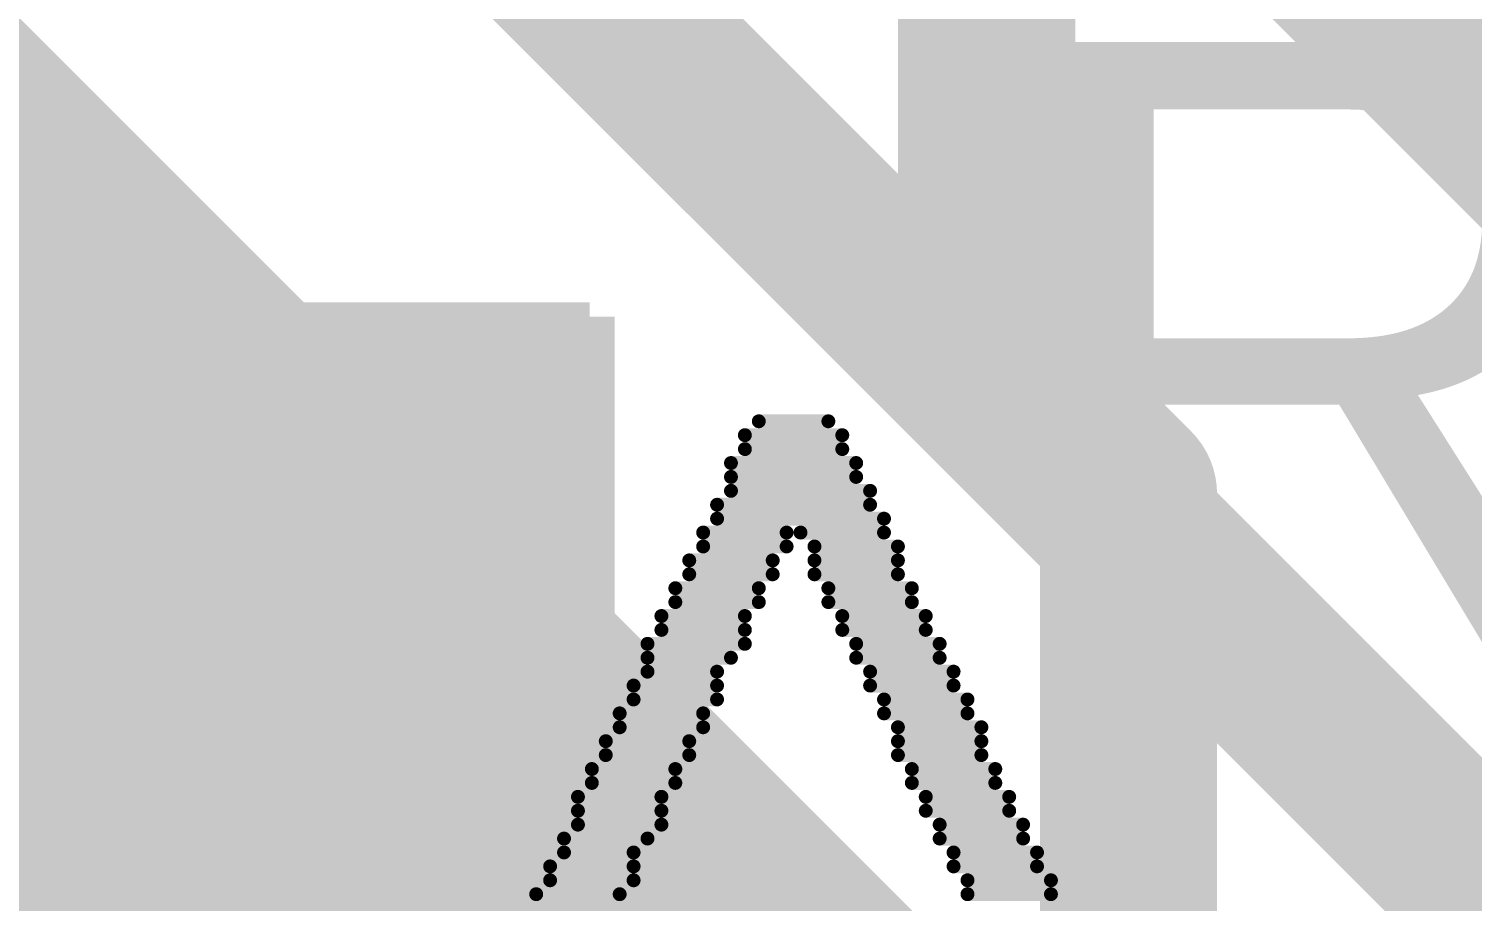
# Model space of a CAD drawing. Header units: inches. Extents: x -0.14 to 1.19, y -0.12 to 0.99.
# Drawn here: x 0.847 to 0.9284, y 0.367 to 0.4163 of the extents above; entities that cross this region are included whole.
import ezdxf

# ---------------------------------------------------------------- set-up
doc = ezdxf.new("R2010")
doc.units = ezdxf.units.IN
doc.header["$MEASUREMENT"] = 0
for name, color, linetype in [('Bottom Layer', 5, 'Continuous'), ('Bottom Overlay', 54, 'Continuous'), ('Top Layer', 1, 'Continuous'), ('Top Overlay', 2, 'Continuous'), ('Top Paste', 8, 'Continuous'), ('Top Solder', 216, 'Continuous')]:
    doc.layers.add(name, color=color, linetype=linetype)
doc.styles.add('Arial', font='', dxfattribs={"height": 0.2})
doc.styles.get('Arial').set_extended_font_data('Arial')

# ---------------------------------------------------------------- blocks, each defined once
blk = doc.blocks.new('SO_14_36')
at = {"layer": 'Top Layer'}
blk.add_hatch(color=1, dxfattribs=at).paths.add_polyline_path([(0.078346, -0.088189), (0.132283, -0.088189), (0.132283, -0.111811), (0.078346, -0.111811)])
at = {"layer": 'Top Paste'}
blk.add_hatch(color=8, dxfattribs=at).paths.add_polyline_path([(0.078346, -0.088189), (0.132283, -0.088189), (0.132283, -0.111811), (0.078346, -0.111811)])
at = {"layer": 'Top Solder'}
blk.add_hatch(color=216, dxfattribs=at).paths.add_polyline_path([(0.074346, -0.084189), (0.136284, -0.084189), (0.136284, -0.115811), (0.074346, -0.115811)])

msp = doc.modelspace()

# ---------------------------------------------------------------- hatches: boundary and pattern name
at = {"layer": 'Top Layer'}
msp.add_hatch(color=1, dxfattribs=at).paths.add_polyline_path([(0.88, 0.4), (0.817685, 0.4), (0.817685, 0.322), (0.88, 0.322)])

# ---------------------------------------------------------------- linework, layer by layer
at = {"layer": 'Bottom Layer'}
for points in [[(0.868, 0.473, 0.01, 0.01, 0), (1.029, 0.312, 0.01, 0.01, 0)], [(0.797, 0.438, 0.04, 0.04, 0), (0.903, 0.332, 0.04, 0.04, 0)], [(0.848, 0.449, 0.01, 0.01, 0), (1.017, 0.28, 0.01, 0.01, 0)]]:
    msp.add_lwpolyline(points, format="xyseb", dxfattribs=at)
at = {"layer": 'Bottom Overlay'}
for points in [[(0.88814, 0.394103, 0.000785, 0.000785, 0), (0.892065, 0.394103, 0.000785, 0.000785, 0)], [(0.887355, 0.393318, 0.000785, 0.000785, 0), (0.89285, 0.393318, 0.000785, 0.000785, 0)], [(0.887355, 0.392533, 0.000785, 0.000785, 0), (0.89285, 0.392533, 0.000785, 0.000785, 0)], [(0.88657, 0.391748, 0.000785, 0.000785, 0), (0.893635, 0.391748, 0.000785, 0.000785, 0)], [(0.88657, 0.390962, 0.000785, 0.000785, 0), (0.893635, 0.390962, 0.000785, 0.000785, 0)], [(0.88657, 0.390177, 0.000785, 0.000785, 0), (0.89442, 0.390177, 0.000785, 0.000785, 0)], [(0.885785, 0.389392, 0.000785, 0.000785, 0), (0.89442, 0.389392, 0.000785, 0.000785, 0)], [(0.885785, 0.388607, 0.000785, 0.000785, 0), (0.895205, 0.388607, 0.000785, 0.000785, 0)], [(0.885, 0.387822, 0.000785, 0.000785, 0), (0.88971, 0.387822, 0.000785, 0.000785, 0)], [(0.890495, 0.387822, 0.000785, 0.000785, 0), (0.895205, 0.387822, 0.000785, 0.000785, 0)], [(0.885, 0.387037, 0.000785, 0.000785, 0), (0.88971, 0.387037, 0.000785, 0.000785, 0)], [(0.89128, 0.387037, 0.000785, 0.000785, 0), (0.89599, 0.387037, 0.000785, 0.000785, 0)], [(0.884215, 0.386252, 0.000785, 0.000785, 0), (0.888925, 0.386252, 0.000785, 0.000785, 0)], [(0.89128, 0.386252, 0.000785, 0.000785, 0), (0.89599, 0.386252, 0.000785, 0.000785, 0)], [(0.884215, 0.385467, 0.000785, 0.000785, 0), (0.888925, 0.385467, 0.000785, 0.000785, 0)], [(0.89128, 0.385467, 0.000785, 0.000785, 0), (0.89599, 0.385467, 0.000785, 0.000785, 0)], [(0.88343, 0.384682, 0.000785, 0.000785, 0), (0.88814, 0.384682, 0.000785, 0.000785, 0)], [(0.892065, 0.384682, 0.000785, 0.000785, 0), (0.896775, 0.384682, 0.000785, 0.000785, 0)], [(0.88343, 0.383897, 0.000785, 0.000785, 0), (0.88814, 0.383897, 0.000785, 0.000785, 0)], [(0.892065, 0.383897, 0.000785, 0.000785, 0), (0.896775, 0.383897, 0.000785, 0.000785, 0)], [(0.882645, 0.383112, 0.000785, 0.000785, 0), (0.887355, 0.383112, 0.000785, 0.000785, 0)], [(0.89285, 0.383112, 0.000785, 0.000785, 0), (0.89756, 0.383112, 0.000785, 0.000785, 0)], [(0.882645, 0.382327, 0.000785, 0.000785, 0), (0.887355, 0.382327, 0.000785, 0.000785, 0)], [(0.89285, 0.382327, 0.000785, 0.000785, 0), (0.89756, 0.382327, 0.000785, 0.000785, 0)], [(0.88186, 0.381542, 0.000785, 0.000785, 0), (0.887355, 0.381542, 0.000785, 0.000785, 0)], [(0.88186, 0.380757, 0.000785, 0.000785, 0), (0.88657, 0.380757, 0.000785, 0.000785, 0)], [(0.893635, 0.381542, 0.000785, 0.000785, 0), (0.898346, 0.381542, 0.000785, 0.000785, 0)], [(0.893635, 0.380757, 0.000785, 0.000785, 0), (0.898346, 0.380757, 0.000785, 0.000785, 0)], [(0.88186, 0.379972, 0.000785, 0.000785, 0), (0.885785, 0.379972, 0.000785, 0.000785, 0)], [(0.89442, 0.379972, 0.000785, 0.000785, 0), (0.899131, 0.379972, 0.000785, 0.000785, 0)], [(0.881074, 0.379187, 0.000785, 0.000785, 0), (0.885785, 0.379187, 0.000785, 0.000785, 0)], [(0.89442, 0.379187, 0.000785, 0.000785, 0), (0.899131, 0.379187, 0.000785, 0.000785, 0)], [(0.881074, 0.378402, 0.000785, 0.000785, 0), (0.885785, 0.378402, 0.000785, 0.000785, 0)], [(0.895205, 0.378402, 0.000785, 0.000785, 0), (0.899916, 0.378402, 0.000785, 0.000785, 0)], [(0.880289, 0.377617, 0.000785, 0.000785, 0), (0.885, 0.377617, 0.000785, 0.000785, 0)], [(0.895205, 0.377617, 0.000785, 0.000785, 0), (0.899916, 0.377617, 0.000785, 0.000785, 0)], [(0.880289, 0.376832, 0.000785, 0.000785, 0), (0.885, 0.376832, 0.000785, 0.000785, 0)], [(0.89599, 0.376832, 0.000785, 0.000785, 0), (0.900701, 0.376832, 0.000785, 0.000785, 0)], [(0.879504, 0.376047, 0.000785, 0.000785, 0), (0.884215, 0.376047, 0.000785, 0.000785, 0)], [(0.89599, 0.376047, 0.000785, 0.000785, 0), (0.900701, 0.376047, 0.000785, 0.000785, 0)], [(0.879504, 0.375262, 0.000785, 0.000785, 0), (0.884215, 0.375262, 0.000785, 0.000785, 0)], [(0.89599, 0.375262, 0.000785, 0.000785, 0), (0.900701, 0.375262, 0.000785, 0.000785, 0)], [(0.878719, 0.374476, 0.000785, 0.000785, 0), (0.88343, 0.374476, 0.000785, 0.000785, 0)], [(0.896775, 0.374476, 0.000785, 0.000785, 0), (0.901486, 0.374476, 0.000785, 0.000785, 0)], [(0.878719, 0.373691, 0.000785, 0.000785, 0), (0.88343, 0.373691, 0.000785, 0.000785, 0)], [(0.896775, 0.373691, 0.000785, 0.000785, 0), (0.901486, 0.373691, 0.000785, 0.000785, 0)], [(0.877934, 0.372906, 0.000785, 0.000785, 0), (0.882645, 0.372906, 0.000785, 0.000785, 0)], [(0.89756, 0.372906, 0.000785, 0.000785, 0), (0.902271, 0.372906, 0.000785, 0.000785, 0)], [(0.877934, 0.372121, 0.000785, 0.000785, 0), (0.882645, 0.372121, 0.000785, 0.000785, 0)], [(0.89756, 0.372121, 0.000785, 0.000785, 0), (0.902271, 0.372121, 0.000785, 0.000785, 0)], [(0.877934, 0.371336, 0.000785, 0.000785, 0), (0.882645, 0.371336, 0.000785, 0.000785, 0)], [(0.898346, 0.371336, 0.000785, 0.000785, 0), (0.903056, 0.371336, 0.000785, 0.000785, 0)], [(0.877149, 0.370551, 0.000785, 0.000785, 0), (0.88186, 0.370551, 0.000785, 0.000785, 0)], [(0.898346, 0.370551, 0.000785, 0.000785, 0), (0.903056, 0.370551, 0.000785, 0.000785, 0)], [(0.877149, 0.369766, 0.000785, 0.000785, 0), (0.881074, 0.369766, 0.000785, 0.000785, 0)], [(0.899131, 0.369766, 0.000785, 0.000785, 0), (0.903841, 0.369766, 0.000785, 0.000785, 0)], [(0.876364, 0.368981, 0.000785, 0.000785, 0), (0.881074, 0.368981, 0.000785, 0.000785, 0)], [(0.899131, 0.368981, 0.000785, 0.000785, 0), (0.903841, 0.368981, 0.000785, 0.000785, 0)], [(0.876364, 0.368196, 0.000785, 0.000785, 0), (0.881074, 0.368196, 0.000785, 0.000785, 0)], [(0.899916, 0.368196, 0.000785, 0.000785, 0), (0.904626, 0.368196, 0.000785, 0.000785, 0)], [(0.875579, 0.367411, 0.000785, 0.000785, 0), (0.880289, 0.367411, 0.000785, 0.000785, 0)], [(0.899916, 0.367411, 0.000785, 0.000785, 0), (0.904626, 0.367411, 0.000785, 0.000785, 0)]]:
    msp.add_lwpolyline(points, format="xyseb", dxfattribs=at)
for points in [[(0.887944, 0.394103, 0.000392, 0.000392, 1), (0.888336, 0.394103, 0.000392, 0.000392, 1)], [(0.891869, 0.394103, 0.000392, 0.000392, 1), (0.892261, 0.394103, 0.000392, 0.000392, 1)], [(0.887159, 0.393318, 0.000392, 0.000392, 1), (0.887551, 0.393318, 0.000392, 0.000392, 1)], [(0.892654, 0.393318, 0.000392, 0.000392, 1), (0.893046, 0.393318, 0.000392, 0.000392, 1)], [(0.887159, 0.392533, 0.000392, 0.000392, 1), (0.887551, 0.392533, 0.000392, 0.000392, 1)], [(0.892654, 0.392533, 0.000392, 0.000392, 1), (0.893046, 0.392533, 0.000392, 0.000392, 1)], [(0.886374, 0.391748, 0.000392, 0.000392, 1), (0.886766, 0.391748, 0.000392, 0.000392, 1)], [(0.893439, 0.391748, 0.000392, 0.000392, 1), (0.893831, 0.391748, 0.000392, 0.000392, 1)], [(0.886374, 0.390962, 0.000392, 0.000392, 1), (0.886766, 0.390962, 0.000392, 0.000392, 1)], [(0.893439, 0.390962, 0.000392, 0.000392, 1), (0.893831, 0.390962, 0.000392, 0.000392, 1)], [(0.886374, 0.390177, 0.000392, 0.000392, 1), (0.886766, 0.390177, 0.000392, 0.000392, 1)], [(0.894224, 0.390177, 0.000392, 0.000392, 1), (0.894616, 0.390177, 0.000392, 0.000392, 1)], [(0.885589, 0.389392, 0.000392, 0.000392, 1), (0.885981, 0.389392, 0.000392, 0.000392, 1)], [(0.894224, 0.389392, 0.000392, 0.000392, 1), (0.894616, 0.389392, 0.000392, 0.000392, 1)], [(0.885589, 0.388607, 0.000392, 0.000392, 1), (0.885981, 0.388607, 0.000392, 0.000392, 1)], [(0.895009, 0.388607, 0.000392, 0.000392, 1), (0.895401, 0.388607, 0.000392, 0.000392, 1)], [(0.884803, 0.387822, 0.000392, 0.000392, 1), (0.885196, 0.387822, 0.000392, 0.000392, 1)], [(0.889514, 0.387822, 0.000392, 0.000392, 1), (0.889906, 0.387822, 0.000392, 0.000392, 1)], [(0.890299, 0.387822, 0.000392, 0.000392, 1), (0.890691, 0.387822, 0.000392, 0.000392, 1)], [(0.895009, 0.387822, 0.000392, 0.000392, 1), (0.895401, 0.387822, 0.000392, 0.000392, 1)], [(0.884803, 0.387037, 0.000392, 0.000392, 1), (0.885196, 0.387037, 0.000392, 0.000392, 1)], [(0.889514, 0.387037, 0.000392, 0.000392, 1), (0.889906, 0.387037, 0.000392, 0.000392, 1)], [(0.891084, 0.387037, 0.000392, 0.000392, 1), (0.891476, 0.387037, 0.000392, 0.000392, 1)], [(0.895794, 0.387037, 0.000392, 0.000392, 1), (0.896187, 0.387037, 0.000392, 0.000392, 1)], [(0.884019, 0.386252, 0.000392, 0.000392, 1), (0.884411, 0.386252, 0.000392, 0.000392, 1)], [(0.888729, 0.386252, 0.000392, 0.000392, 1), (0.889121, 0.386252, 0.000392, 0.000392, 1)], [(0.891084, 0.386252, 0.000392, 0.000392, 1), (0.891476, 0.386252, 0.000392, 0.000392, 1)], [(0.895794, 0.386252, 0.000392, 0.000392, 1), (0.896187, 0.386252, 0.000392, 0.000392, 1)], [(0.884019, 0.385467, 0.000392, 0.000392, 1), (0.884411, 0.385467, 0.000392, 0.000392, 1)], [(0.888729, 0.385467, 0.000392, 0.000392, 1), (0.889121, 0.385467, 0.000392, 0.000392, 1)], [(0.891084, 0.385467, 0.000392, 0.000392, 1), (0.891476, 0.385467, 0.000392, 0.000392, 1)], [(0.895794, 0.385467, 0.000392, 0.000392, 1), (0.896187, 0.385467, 0.000392, 0.000392, 1)], [(0.883233, 0.384682, 0.000392, 0.000392, 1), (0.883626, 0.384682, 0.000392, 0.000392, 1)], [(0.887944, 0.384682, 0.000392, 0.000392, 1), (0.888336, 0.384682, 0.000392, 0.000392, 1)], [(0.891869, 0.384682, 0.000392, 0.000392, 1), (0.892261, 0.384682, 0.000392, 0.000392, 1)], [(0.896579, 0.384682, 0.000392, 0.000392, 1), (0.896972, 0.384682, 0.000392, 0.000392, 1)], [(0.883233, 0.383897, 0.000392, 0.000392, 1), (0.883626, 0.383897, 0.000392, 0.000392, 1)], [(0.887944, 0.383897, 0.000392, 0.000392, 1), (0.888336, 0.383897, 0.000392, 0.000392, 1)], [(0.891869, 0.383897, 0.000392, 0.000392, 1), (0.892261, 0.383897, 0.000392, 0.000392, 1)], [(0.896579, 0.383897, 0.000392, 0.000392, 1), (0.896972, 0.383897, 0.000392, 0.000392, 1)], [(0.882448, 0.383112, 0.000392, 0.000392, 1), (0.882841, 0.383112, 0.000392, 0.000392, 1)], [(0.887159, 0.383112, 0.000392, 0.000392, 1), (0.887551, 0.383112, 0.000392, 0.000392, 1)], [(0.892654, 0.383112, 0.000392, 0.000392, 1), (0.893046, 0.383112, 0.000392, 0.000392, 1)], [(0.897364, 0.383112, 0.000392, 0.000392, 1), (0.897757, 0.383112, 0.000392, 0.000392, 1)], [(0.882448, 0.382327, 0.000392, 0.000392, 1), (0.882841, 0.382327, 0.000392, 0.000392, 1)], [(0.887159, 0.382327, 0.000392, 0.000392, 1), (0.887551, 0.382327, 0.000392, 0.000392, 1)], [(0.892654, 0.382327, 0.000392, 0.000392, 1), (0.893046, 0.382327, 0.000392, 0.000392, 1)], [(0.897364, 0.382327, 0.000392, 0.000392, 1), (0.897757, 0.382327, 0.000392, 0.000392, 1)], [(0.881663, 0.381542, 0.000392, 0.000392, 1), (0.882056, 0.381542, 0.000392, 0.000392, 1)], [(0.881663, 0.380757, 0.000392, 0.000392, 1), (0.882056, 0.380757, 0.000392, 0.000392, 1)], [(0.886374, 0.380757, 0.000392, 0.000392, 1), (0.886766, 0.380757, 0.000392, 0.000392, 1)], [(0.887159, 0.381542, 0.000392, 0.000392, 1), (0.887551, 0.381542, 0.000392, 0.000392, 1)], [(0.893439, 0.381542, 0.000392, 0.000392, 1), (0.893831, 0.381542, 0.000392, 0.000392, 1)], [(0.893439, 0.380757, 0.000392, 0.000392, 1), (0.893831, 0.380757, 0.000392, 0.000392, 1)], [(0.898149, 0.381542, 0.000392, 0.000392, 1), (0.898542, 0.381542, 0.000392, 0.000392, 1)], [(0.898149, 0.380757, 0.000392, 0.000392, 1), (0.898542, 0.380757, 0.000392, 0.000392, 1)], [(0.881663, 0.379972, 0.000392, 0.000392, 1), (0.882056, 0.379972, 0.000392, 0.000392, 1)], [(0.885589, 0.379972, 0.000392, 0.000392, 1), (0.885981, 0.379972, 0.000392, 0.000392, 1)], [(0.894224, 0.379972, 0.000392, 0.000392, 1), (0.894616, 0.379972, 0.000392, 0.000392, 1)], [(0.898934, 0.379972, 0.000392, 0.000392, 1), (0.899327, 0.379972, 0.000392, 0.000392, 1)], [(0.880878, 0.379187, 0.000392, 0.000392, 1), (0.881271, 0.379187, 0.000392, 0.000392, 1)], [(0.885589, 0.379187, 0.000392, 0.000392, 1), (0.885981, 0.379187, 0.000392, 0.000392, 1)], [(0.894224, 0.379187, 0.000392, 0.000392, 1), (0.894616, 0.379187, 0.000392, 0.000392, 1)], [(0.898934, 0.379187, 0.000392, 0.000392, 1), (0.899327, 0.379187, 0.000392, 0.000392, 1)], [(0.880878, 0.378402, 0.000392, 0.000392, 1), (0.881271, 0.378402, 0.000392, 0.000392, 1)], [(0.885589, 0.378402, 0.000392, 0.000392, 1), (0.885981, 0.378402, 0.000392, 0.000392, 1)], [(0.895009, 0.378402, 0.000392, 0.000392, 1), (0.895401, 0.378402, 0.000392, 0.000392, 1)], [(0.899719, 0.378402, 0.000392, 0.000392, 1), (0.900112, 0.378402, 0.000392, 0.000392, 1)], [(0.880093, 0.377617, 0.000392, 0.000392, 1), (0.880486, 0.377617, 0.000392, 0.000392, 1)], [(0.884803, 0.377617, 0.000392, 0.000392, 1), (0.885196, 0.377617, 0.000392, 0.000392, 1)], [(0.895009, 0.377617, 0.000392, 0.000392, 1), (0.895401, 0.377617, 0.000392, 0.000392, 1)], [(0.899719, 0.377617, 0.000392, 0.000392, 1), (0.900112, 0.377617, 0.000392, 0.000392, 1)], [(0.880093, 0.376832, 0.000392, 0.000392, 1), (0.880486, 0.376832, 0.000392, 0.000392, 1)], [(0.884803, 0.376832, 0.000392, 0.000392, 1), (0.885196, 0.376832, 0.000392, 0.000392, 1)], [(0.895794, 0.376832, 0.000392, 0.000392, 1), (0.896187, 0.376832, 0.000392, 0.000392, 1)], [(0.900504, 0.376832, 0.000392, 0.000392, 1), (0.900897, 0.376832, 0.000392, 0.000392, 1)], [(0.879308, 0.376047, 0.000392, 0.000392, 1), (0.879701, 0.376047, 0.000392, 0.000392, 1)], [(0.884019, 0.376047, 0.000392, 0.000392, 1), (0.884411, 0.376047, 0.000392, 0.000392, 1)], [(0.895794, 0.376047, 0.000392, 0.000392, 1), (0.896187, 0.376047, 0.000392, 0.000392, 1)], [(0.900504, 0.376047, 0.000392, 0.000392, 1), (0.900897, 0.376047, 0.000392, 0.000392, 1)], [(0.879308, 0.375262, 0.000392, 0.000392, 1), (0.879701, 0.375262, 0.000392, 0.000392, 1)], [(0.884019, 0.375262, 0.000392, 0.000392, 1), (0.884411, 0.375262, 0.000392, 0.000392, 1)], [(0.895794, 0.375262, 0.000392, 0.000392, 1), (0.896187, 0.375262, 0.000392, 0.000392, 1)], [(0.900504, 0.375262, 0.000392, 0.000392, 1), (0.900897, 0.375262, 0.000392, 0.000392, 1)], [(0.878523, 0.374476, 0.000392, 0.000392, 1), (0.878916, 0.374476, 0.000392, 0.000392, 1)], [(0.883233, 0.374476, 0.000392, 0.000392, 1), (0.883626, 0.374476, 0.000392, 0.000392, 1)], [(0.896579, 0.374476, 0.000392, 0.000392, 1), (0.896972, 0.374476, 0.000392, 0.000392, 1)], [(0.901289, 0.374476, 0.000392, 0.000392, 1), (0.901682, 0.374476, 0.000392, 0.000392, 1)], [(0.878523, 0.373691, 0.000392, 0.000392, 1), (0.878916, 0.373691, 0.000392, 0.000392, 1)], [(0.883233, 0.373691, 0.000392, 0.000392, 1), (0.883626, 0.373691, 0.000392, 0.000392, 1)], [(0.896579, 0.373691, 0.000392, 0.000392, 1), (0.896972, 0.373691, 0.000392, 0.000392, 1)], [(0.901289, 0.373691, 0.000392, 0.000392, 1), (0.901682, 0.373691, 0.000392, 0.000392, 1)], [(0.877738, 0.372906, 0.000392, 0.000392, 1), (0.878131, 0.372906, 0.000392, 0.000392, 1)], [(0.882448, 0.372906, 0.000392, 0.000392, 1), (0.882841, 0.372906, 0.000392, 0.000392, 1)], [(0.897364, 0.372906, 0.000392, 0.000392, 1), (0.897757, 0.372906, 0.000392, 0.000392, 1)], [(0.902075, 0.372906, 0.000392, 0.000392, 1), (0.902467, 0.372906, 0.000392, 0.000392, 1)], [(0.877738, 0.372121, 0.000392, 0.000392, 1), (0.878131, 0.372121, 0.000392, 0.000392, 1)], [(0.882448, 0.372121, 0.000392, 0.000392, 1), (0.882841, 0.372121, 0.000392, 0.000392, 1)], [(0.897364, 0.372121, 0.000392, 0.000392, 1), (0.897757, 0.372121, 0.000392, 0.000392, 1)], [(0.902075, 0.372121, 0.000392, 0.000392, 1), (0.902467, 0.372121, 0.000392, 0.000392, 1)], [(0.877738, 0.371336, 0.000392, 0.000392, 1), (0.878131, 0.371336, 0.000392, 0.000392, 1)], [(0.882448, 0.371336, 0.000392, 0.000392, 1), (0.882841, 0.371336, 0.000392, 0.000392, 1)], [(0.898149, 0.371336, 0.000392, 0.000392, 1), (0.898542, 0.371336, 0.000392, 0.000392, 1)], [(0.90286, 0.371336, 0.000392, 0.000392, 1), (0.903252, 0.371336, 0.000392, 0.000392, 1)], [(0.876953, 0.370551, 0.000392, 0.000392, 1), (0.877345, 0.370551, 0.000392, 0.000392, 1)], [(0.881663, 0.370551, 0.000392, 0.000392, 1), (0.882056, 0.370551, 0.000392, 0.000392, 1)], [(0.898149, 0.370551, 0.000392, 0.000392, 1), (0.898542, 0.370551, 0.000392, 0.000392, 1)], [(0.90286, 0.370551, 0.000392, 0.000392, 1), (0.903252, 0.370551, 0.000392, 0.000392, 1)], [(0.876953, 0.369766, 0.000392, 0.000392, 1), (0.877345, 0.369766, 0.000392, 0.000392, 1)], [(0.880878, 0.369766, 0.000392, 0.000392, 1), (0.881271, 0.369766, 0.000392, 0.000392, 1)], [(0.898934, 0.369766, 0.000392, 0.000392, 1), (0.899327, 0.369766, 0.000392, 0.000392, 1)], [(0.903645, 0.369766, 0.000392, 0.000392, 1), (0.904037, 0.369766, 0.000392, 0.000392, 1)], [(0.876168, 0.368981, 0.000392, 0.000392, 1), (0.87656, 0.368981, 0.000392, 0.000392, 1)], [(0.880878, 0.368981, 0.000392, 0.000392, 1), (0.881271, 0.368981, 0.000392, 0.000392, 1)], [(0.898934, 0.368981, 0.000392, 0.000392, 1), (0.899327, 0.368981, 0.000392, 0.000392, 1)], [(0.903645, 0.368981, 0.000392, 0.000392, 1), (0.904037, 0.368981, 0.000392, 0.000392, 1)], [(0.876168, 0.368196, 0.000392, 0.000392, 1), (0.87656, 0.368196, 0.000392, 0.000392, 1)], [(0.880878, 0.368196, 0.000392, 0.000392, 1), (0.881271, 0.368196, 0.000392, 0.000392, 1)], [(0.899719, 0.368196, 0.000392, 0.000392, 1), (0.900112, 0.368196, 0.000392, 0.000392, 1)], [(0.90443, 0.368196, 0.000392, 0.000392, 1), (0.904822, 0.368196, 0.000392, 0.000392, 1)], [(0.875383, 0.367411, 0.000392, 0.000392, 1), (0.875775, 0.367411, 0.000392, 0.000392, 1)], [(0.880093, 0.367411, 0.000392, 0.000392, 1), (0.880486, 0.367411, 0.000392, 0.000392, 1)], [(0.899719, 0.367411, 0.000392, 0.000392, 1), (0.900112, 0.367411, 0.000392, 0.000392, 1)], [(0.90443, 0.367411, 0.000392, 0.000392, 1), (0.904822, 0.367411, 0.000392, 0.000392, 1)]]:
    msp.add_lwpolyline(points, format="xyseb", close=True, dxfattribs=at)
at = {"layer": 'Top Layer'}
for points in [[(0.901, 0.398, 0.01, 0.01, 0), (0.901, 0.474, 0.01, 0.01, 0)], [(0.901, 0.398, 0.01, 0.01, 0), (0.909, 0.39, 0.01, 0.01, 0)], [(0.909, 0.344, 0.01, 0.01, 0), (0.909, 0.39, 0.01, 0.01, 0)]]:
    msp.add_lwpolyline(points, format="xyseb", dxfattribs=at)
for points in [[(0.8985, 0.398, 0.005, 0.005, 1), (0.9035, 0.398, 0.005, 0.005, 1)], [(0.8985, 0.398, 0.005, 0.005, 1), (0.9035, 0.398, 0.005, 0.005, 1)], [(0.9065, 0.39, 0.005, 0.005, 1), (0.9115, 0.39, 0.005, 0.005, 1)], [(0.9065, 0.39, 0.005, 0.005, 1), (0.9115, 0.39, 0.005, 0.005, 1)]]:
    msp.add_lwpolyline(points, format="xyseb", close=True, dxfattribs=at)

# ---------------------------------------------------------------- block references
msp.add_blockref('SO_14_36', (0.742315, 0.485))

# ---------------------------------------------------------------- texts
at = {"layer": 'Top Overlay', "style": 'Arial'}
msp.add_text('R4', height=0.035, dxfattribs=at).set_placement((0.901843, 0.380506))

doc.saveas('drawing.dxf')
